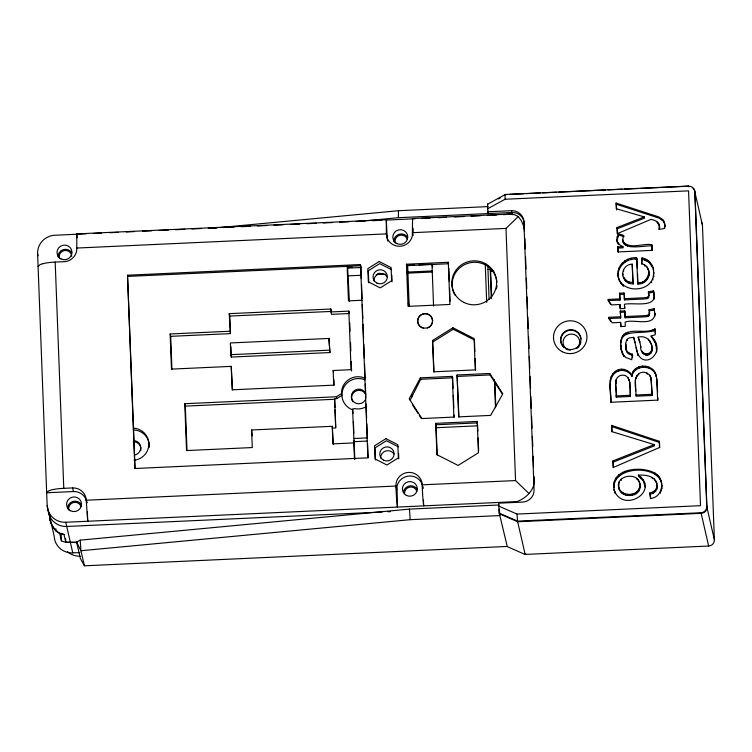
<?xml version="1.0" encoding="UTF-8"?>
<svg xmlns="http://www.w3.org/2000/svg" width="752" height="752" viewBox="0 0 752 752"><rect width="100%" height="100%" fill="white"/><g stroke="black" fill="none" stroke-linecap="round" stroke-linejoin="round"><path stroke-width="1.13" d="M615.653 382.477L616.273 397.131L630.477 396.483C630.195 389.649 632.131 372.56 620.25 375.511C611.912 379.13 617.74 390.551 616.273 397.131M366.863 220.665L398.381 217.695L398.466 210.71L488.095 206.612M487.672 204.807L487.55 204.046L488.001 213.587L488.039 211.265M651.364 379.882C651.185 374.477 645.536 370.839 640.535 372.719C631.812 376.771 636.455 389.028 636.023 396.229L652.181 395.486L651.091 378.679L652.181 395.486M636.032 347.349C640.131 374.289 669.177 352.453 651.053 336.078L655.208 334.762L654.983 328.85C645.291 334.687 630.637 327.017 622.553 335.787C619.394 342.32 620.438 350.554 624.057 356.692L621.18 349.182M656.082 344.933L656.684 351.945L656.411 350.742M621.453 350.385C615.418 325.663 642.058 335.881 655.255 330.053L654.983 328.85M650.668 498.548L650.085 494.214C654.419 493.632 658.32 489.533 656.966 485.04C657.295 489.261 653.723 492.363 649.813 493.011L650.536 498.426C662.202 497.551 665.351 481.365 656.966 474.484C642.951 464.116 605.661 468.468 615.277 493.303L614.074 489.42L614.356 490.624M661.44 482.493L661.892 488.734L661.619 487.531M631.689 375.154C634.115 362.238 654.832 363.677 656.233 376.367C653.732 364.532 634.237 364.071 631.962 376.357C630.458 370.792 623.634 367.878 618.323 369.768C605.351 374.834 611.423 392.112 610.69 402.282L657.69 400.13L656.675 378.51M631.962 376.357C629.01 370.435 620.926 368.621 615.615 372.466C606.535 379.497 611.808 392.826 610.915 402.329M653.441 275.542L653.591 272.055L653.714 276.745L653.441 275.542C651.505 290.197 629.621 293.111 621.03 282.799C612.278 271.726 623.342 255.84 636.709 257.974L637.329 268.229M619.441 280.214L619.723 281.417C613.923 270.006 624.997 257.522 636.991 259.177M619.733 298.892L607.842 299.437L611.517 304.898L619.949 304.513L620.109 308.658L624.592 308.452L624.442 304.306C633.344 301.966 659.645 309.429 653.469 290.827L648.403 291.879L648.656 297.501L647.575 298.535L644.408 298.976L624.498 299.888L624.01 292.998L619.516 293.195L620.015 300.095L608.114 300.631L610.568 304.278M653.469 290.827L654.278 299.023L654.005 297.82M655.011 315.99L654.155 308.705L649.089 309.758L649.333 315.389L648.252 316.413L645.084 316.855L625.175 317.767L624.686 310.877L620.203 311.084L620.691 317.974L608.8 318.519L610.633 321.254M648.327 269.376C651.58 276.539 645.413 284.2 637.931 284.068L637.658 282.865C648.929 283.946 653.638 266.255 641.522 263.764L642.039 257.889C648.215 258.942 652.99 264.281 653.582 270.494L653.309 269.291L653.873 273.258M619.357 489.035C623.831 497.805 640.337 495.427 639.83 484.72C642.49 497.504 620.268 499.591 618.708 487.352L619.639 490.238M644.981 485.867L645.254 487.07L643.298 480.782L638.655 476.354L638.373 475.151C659.871 490.53 625.156 512.685 614.995 492.099M623.84 278.484C620.447 272.139 624.95 264.187 632.197 264.131L633.175 283.965C629.086 283.927 624.386 281.615 623.568 277.281L627.159 281.267L632.902 282.761L633.175 283.965M618.981 488.556C614.196 475.508 638.269 470.996 639.858 484.053L639.585 482.85L640.112 485.924M423.442 500.061L423.658 505.87L422.878 498.209A17.7 0.667 87.4 0 1 422.173 484.833L421.609 481.383A13.169 12.887 -12.9 0 0 396.219 482.549L395.919 486.036A17.7 0.667 87.4 0 0 396.624 499.403L397.404 507.074L397.037 486.14A13.169 12.887 -12.9 0 1 422.436 484.984M641.888 263.99L642.039 257.889M632.385 357.585L632.611 355.367L629.499 354.342L627.459 352.782C625.166 348.721 624.715 343.26 627.243 339.218L629.161 337.93L633.654 337.347L638.232 355.649L637.959 354.446M626.294 350.404L626.068 344.125M640.713 346.287C639.482 353.487 648.844 359.371 651.918 351.118C653.648 342.893 646.955 334.687 638.175 337.14L639.783 342.141L638.175 337.14M651.918 351.118L651.429 343.927M626.021 349.201L627.177 351.579L629.217 353.139L632.338 354.164L631.774 359.729L625.833 357.51L623.784 355.489M661.722 483.696C657.868 464.238 613.275 465.911 613.97 487.653L613.688 486.45M652.238 250.454L652.059 245.923C645.122 245.02 617.242 252.728 623.784 235.451L618.351 233.75L616.715 239.653L618.285 244.428M659.316 229.529C661.064 223.823 656.101 219.932 650.894 219.415L617.26 233.646L617.025 227.546L644.276 216.924L644.549 218.127L617.298 228.749L617.495 233.834M618.351 233.75L618.633 234.953L616.988 240.856L616.715 239.653M615.935 383.68L616.048 379.685M688.541 186.082L505.062 194.486L505.071 199.252L487.484 208.859M387.797 241.091A13.151 12.869 -12.9 0 1 387.177 237.792L386.312 219.725L76.751 233.891L76.807 248.198A13.169 12.887 -12.9 0 1 64.155 261.687L55.187 262.072A17.728 3.6 -2.2 0 0 42.714 263.726M386.312 219.725L386.359 234.182A13.151 12.869 -12.9 0 0 412.312 236.034L412.566 218.522L510.439 214.038L514.631 214.724L518.288 216.557L521.427 220.862L523.571 225.891L524.586 231.343M644.276 216.924L616.311 208.727L616.095 203.068L659.053 216.999L663.367 220.261L664.871 224.857L664.307 228.533L658.912 229.407L659.307 226.145L659.579 227.348M664.862 227.894L664.448 222.357M648.656 297.501L648.722 294.352M649.333 315.389L649.408 312.23L649.681 313.434M525.704 553.547L525.272 554.534L506.895 546.46L84.393 565.805L80.943 550.737L80.201 540.143L409.445 509.095L499.084 504.987M38.089 266.528L40.053 264.61L42.714 263.726M642.33 352.368L642.048 351.165C643.947 355.442 650.734 354.427 651.636 349.915M420.377 377.842L409.191 398.748L421.919 418.544L453.888 417.087L452.337 376.376L420.377 377.842L420.697 379.281L410.16 400.186M507.196 546.272L499.262 513.174L498.661 503.182L522.555 502.092A11.976 11.712 -12.9 0 0 534.061 489.825L523.89 221.859A11.976 11.712 -12.9 0 0 511.492 210.692L487.587 211.782M86.33 233.806L54.858 235.244A17.954 17.569 -12.9 0 0 37.6 253.64L47.16 505.504A17.954 17.569 -12.9 0 0 65.753 522.255L516.897 501.603C527.086 498.031 536.825 487.813 533.882 476.176M413.215 235.385L412.613 232.678L505.983 228.401L518.288 216.557M624.226 298.685L644.135 297.773L647.293 297.331L648.384 296.297M624.903 316.564L644.812 315.652L647.98 315.21L649.061 314.186M432.569 340.459L452.892 327.797L474.098 338.56L475.292 369.899L433.763 371.798L432.569 340.459L434.045 372.08M432.898 341.906L453.221 329.235L474.427 339.998L474.869 351.607M333.305 444.498L332.271 426.299L251.61 429.984L252.277 447.562L186.543 450.57L184.766 403.711L336.332 396.774L341.511 393.606A16.459 16.112 -12.9 0 1 364.664 378.068M332.685 428.104L335.674 427.963L334.565 398.673L336.736 398.579L341.925 395.411L341.511 393.606M84.393 565.805L80.351 558.398L76.629 542.126L80.201 540.143M487.531 204.206L505.128 194.599L507.459 194.486M498.426 198.932L500.381 197.87M654.202 444.611L611.799 431.601L611.564 425.378L659.25 441.264L659.485 447.515L613.162 467.518L612.918 460.92L654.202 444.611L654.484 445.814L613.19 462.123L613.397 467.622M354.85 459.369L352.575 409.229L354.277 408.599A16.459 16.112 -12.9 0 0 366.685 406.418M649.004 295.555L648.685 293.083L653.751 292.03M510.439 214.038L503.661 214.705M212.478 228.251L217.149 227.809M220.665 227.48L398.466 210.71M358.685 221.436L364.523 220.881M499.375 509.226L499.826 515.581L410.197 519.679L80.943 550.737L76.629 542.126M638.373 475.151C645.141 474.747 655.133 475.772 656.844 483.809L655.575 480.519M509.8 194.383L523.824 193.743M526.165 193.631L540.19 192.991M542.521 192.888L556.546 192.239M558.886 192.136L572.911 191.497M575.252 191.384L605.633 189.993M607.973 189.889L621.998 189.25M624.339 189.137L638.363 188.498M640.695 188.395L688.616 186.195A5.988 5.856 -12.9 0 1 694.81 191.779L702.443 225.074L714.4 539.898A5.988 5.856 -12.9 0 1 708.647 546.027L525.159 554.431L517.526 521.136L517.028 514.077L498.764 506.115M505.071 199.252L688.559 190.848L700.516 505.682L517.028 514.077M398.381 217.695L511.915 212.496A11.976 11.712 -12.9 0 1 524.304 223.664L524.445 227.151M93.361 233.487L101.567 233.111M109.783 232.735L117.989 232.359M126.195 231.983L134.401 231.607M142.607 231.231L151.989 230.798M159.029 230.479L168.41 230.046M175.442 229.727L184.823 229.294M191.863 228.975L201.245 228.542M208.276 228.223L216.482 227.847M224.688 227.471L234.069 227.048M241.11 226.719L250.491 226.296M257.522 225.967L266.904 225.544M273.944 225.215L283.325 224.792M290.357 224.472L299.738 224.04M306.769 223.72L316.15 223.288M323.191 222.968L332.572 222.536M339.603 222.216L348.984 221.784M356.025 221.464L365.406 221.032M372.437 220.712L381.819 220.28M386.509 220.063L415.095 218.757M422.079 218.437L430.238 218.061M438.397 217.695L446.556 217.319M454.716 216.943L464.04 216.52M471.034 216.2L480.359 215.768M487.343 215.448L496.668 215.025M76.779 248.047L386.321 233.881L387.167 237.491M652.059 245.923L651.787 244.72C643.223 242.934 629.368 250.059 623.041 241.411L623.314 242.614M617.759 246.844L622.919 246.609L623.201 247.812L618.031 248.047L617.759 246.844L617.956 251.939L652.003 250.378L651.787 244.72M127.511 275.213L360.556 264.544L367.888 457.836L134.852 468.505L127.511 275.213L135.087 468.534M127.793 276.416L360.828 265.747L361.317 278.635M406.484 264.206L448.305 262.288L448.634 263.736L406.813 265.644L406.484 264.206L408.082 306.374L449.903 304.466L448.305 262.288M347.499 267.533L352.19 267.317M347.556 268.116L361.627 267.477M407.34 265.381L414.371 265.061M419.061 264.845L430.783 264.309M377.692 273.446L380.023 273.343M406.804 272.111L432.428 270.946M348.054 275.871L360.941 275.279M376.179 274.583L385.55 274.151M406.653 273.183L432.438 272.008M487.954 269.46L490.229 269.357L490.642 271.162L491.62 296.88M490.389 271.331L493.895 271.171M362.116 300.245L348.458 300.875L347.123 265.729M619.516 293.195L619.798 294.399L624.282 294.201L624.498 299.888M229.896 331.237L170.149 333.973L170.695 336.341L230.441 333.615L229.228 313.659L330.814 309.016L331.181 310.614M229.228 313.659L229.783 316.066L331.369 311.422M330.814 309.016L330.927 311.939L348.853 311.121L349.219 312.729M349.398 313.528L331.472 314.345L330.927 311.939M620.203 311.084L620.475 312.287L624.959 312.08L625.175 317.767M620.419 316.771L608.518 317.316L612.194 322.777L620.626 322.392L621.02 326.706M328.934 338.438L230.347 342.95L230.789 354.662L231.343 357.068L329.931 352.556L328.934 338.438L329.931 352.556M230.789 354.662L329.385 350.15M232.584 389.865L231.231 366.374L171.484 369.11L170.149 333.973M231.231 366.374L232.124 389.809L333.7 385.156L333.145 370.51L351.071 369.693L348.853 311.121M457.075 374.985L489.74 373.49L502.825 393.869L490.633 415.405L458.664 416.862L457.075 374.985L458.955 417.144M457.404 376.423L490.06 374.928L502.533 394.339M420.697 379.281L452.666 377.814L453.071 388.286M184.766 403.711L185.321 406.118L334.696 399.274L335.016 407.481M616.001 395.928L630.204 395.279L630.477 396.483M635.75 395.026L651.909 394.283M477.247 421.449L478.441 452.779L458.118 465.441L436.912 454.678L435.718 423.348L477.247 421.449L477.887 431.009M435.718 423.348L436.047 424.777L477.576 422.878M435.596 427.747L477.717 425.811M353.684 438.519L367.343 437.89M354.408 441.65L366.92 441.076M354.098 440.324L354.267 444.714L353.854 442.909L332.939 443.868L332.271 426.299M86.959 502.703A13.169 12.887 -12.9 0 0 73.414 491.545L46.68 492.767L48.645 490.849L51.305 489.975A17.728 3.591 -2.2 0 1 63.779 488.33L72.587 487.935A13.169 12.887 -12.9 0 1 86.226 500.212L86.847 502.919M422.173 484.833L515.552 480.566L528.806 493.359M382.101 512.027L66.721 526.466A17.954 17.569 -12.9 0 1 48.128 509.715M387.957 511.755L390.307 511.651M694.81 191.779L706.767 506.604A5.988 5.856 -12.9 0 1 701.014 512.742L517.526 521.136L499.262 513.174M50.732 522.17C52.913 528.101 57.575 533.356 64.014 534.616L65.734 542.136L77.437 542.201M79.806 552.579L72.775 552.899A17.954 17.569 -12.9 0 1 54.182 536.148L50.083 518.25C50.581 524.539 54.163 530.639 59.765 533.666L61.42 540.876L65.809 542.436L77.494 542.502M642.321 259.092L648.967 262.194L652.952 268.003L652.67 266.8M618.633 234.953L624.057 236.654M616.095 203.068L616.377 204.271L659.325 218.202L663.64 221.464L664.721 223.56M611.564 425.378L611.837 426.581L659.523 442.467L659.72 447.684M62.143 533.704L64.164 534.512M391.595 269.686L379.704 263.623L368.311 270.748L368.771 282.827M398.325 446.801L386.434 440.747L375.041 447.872L375.492 459.951M622.919 246.609L619.845 244.87L617.072 241.533L617.354 242.736M659.081 224.463L659.354 225.666L656.684 221.389M620.25 282.282L623.464 286.239L623.192 285.036M655.847 481.722L654.08 478.798M649.305 341.032L651.702 345.13M656.355 346.136L655.406 343.156L651.053 336.078M412.669 405.074L418.056 413.459M419.249 415.33L421.045 418.121M505.062 194.486L505.259 195.2M648.6 270.579L646.983 267.007M76.751 233.891L77.08 237.717M635.167 342.649L633.654 337.347M422.38 485.736L423 488.443L422.624 486.14M396.746 489.646L395.919 486.036L86.226 500.212L87.711 521.249L87.364 511.952M688.616 186.195L688.757 186.797M664.871 224.857L665.153 226.061M663.367 220.261L663.64 221.464M661.591 218.503L661.863 219.706M658.545 223.156L658.827 224.359M651.683 264.582L651.965 265.785M706.767 506.604L714.4 539.898M650.348 262.636L650.621 263.839M648.694 260.991L648.967 262.194M652.698 278.672L652.971 279.876M646.758 259.647L647.03 260.85M651.364 281.455L651.636 282.658M654.146 295.075L654.428 296.279M648.854 272.243L649.126 273.446M648.741 274.254L649.014 275.458M644.539 258.613L644.812 259.816M648.252 276.116L648.525 277.319M644.746 265.136L645.019 266.34M647.378 277.817L647.66 279.02M701.014 512.742L708.647 546.027M654.155 308.705L654.428 309.909L649.361 310.961L649.089 309.758M655.105 314.167L654.832 312.964C655.321 327.759 632.404 318.416 625.119 322.194L625.279 326.34L620.785 326.547L620.626 322.392M646.137 279.359L646.41 280.562M648.403 291.879L648.685 293.083M644.52 280.675L644.802 281.878M647.293 297.331L647.575 298.535M642.575 281.699L642.857 282.902M653.018 329.837L653.291 331.04M655.124 341.953L655.406 343.156M656.487 348.148L656.759 349.351M635.177 258.011L635.449 259.214M647.98 315.21L648.252 316.413M653.488 339.058L653.77 340.261M640.29 282.432L640.563 283.636M650.95 330.466L651.223 331.67M630.439 245.462L630.721 246.665M651.909 347.001L652.191 348.204M650.236 341.248L650.508 342.451M631.201 258.462L631.483 259.666M627.196 244.898L627.469 246.101M648.421 339.124L648.694 340.327M650.565 352.086L650.837 353.29M654.87 372.428L655.152 373.631M625.363 244.146L625.636 245.349M653.441 370.228L653.714 371.432M623.953 242.943L624.226 244.146M627.732 259.412L628.005 260.615M648.882 353.449L649.155 354.653M622.694 239.662L622.966 240.866M651.505 368.461L651.777 369.664M646.786 353.966L647.058 355.17M624.743 260.878L625.015 262.081M617.025 227.546L617.298 228.749M648.929 367.051L649.211 368.254M628.86 282.075L629.133 283.278M645.338 353.844L645.611 355.047M650.508 376.771L650.781 377.974L649.681 375.21M644.013 353.308L644.285 354.512M617.072 236.748L617.345 237.952M627.159 281.267L627.431 282.47M642.885 352.406L643.167 353.609M622.252 262.852L622.534 264.055M645.94 366.158L646.212 367.361M623.446 269.78L623.728 270.983M625.673 280.148L625.946 281.351M646.974 373.011L647.246 374.214M624.451 278.804L624.733 280.007M622.759 273.719L623.041 274.922M620.306 265.221L620.579 266.424M642.744 365.961L643.016 367.164M659.25 441.264L659.523 442.467M618.952 267.862L619.225 269.066M624.01 292.998L624.282 294.201M618.191 270.795L618.464 271.998M621.03 282.799L621.302 284.002M618.022 274.001L618.294 275.204M618.445 277.281L618.717 278.484M638.927 366.694L639.209 367.897M624.686 310.877L624.959 312.08M638.467 373.81L638.739 375.013M627.779 332.177L628.052 333.38M632.338 354.164L632.611 355.367M635.713 368.536L635.985 369.74M636.869 375.455L637.151 376.658M660.829 480.208L661.111 481.412M661.713 484.946L661.986 486.149M659.88 478.112L660.153 479.315M619.949 304.513L620.344 308.828M627.243 339.218L627.516 340.421M635.872 377.598L636.154 378.801M658.583 476.195L658.865 477.398M625.636 332.967L625.908 334.17M661.13 489.89L661.412 491.094M629.217 353.139L629.499 354.342M656.966 474.484L657.239 475.687M633.24 371.385L633.513 372.588M635.393 380.474L635.825 390.899M660.256 492.015L660.529 493.218M623.916 334.114L624.188 335.317M655.03 473.027L655.312 474.23M627.177 351.579L627.459 352.782M625.532 345.751L625.805 346.954M622.553 335.787L622.835 336.99M656.628 487.832L656.9 489.035M629.687 372.419L629.969 373.622M621.481 338.156L621.763 339.359M655.387 490.116L655.659 491.319M652.191 477.445L652.473 478.648M620.832 341.267L621.105 342.47M627.206 370.51L627.488 371.714M629.057 379.525L629.339 380.728L628.042 377.532M629.838 383.041L629.556 381.837L630.204 395.279M620.72 345.149L621.002 346.352M622.214 352.669L622.487 353.872M653.15 491.855L653.422 493.058M624.414 369.439L624.686 370.642M621.472 369.166L621.754 370.369M649.813 493.011L650.085 494.214M644.426 482.587L644.699 483.79M618.323 369.768L618.595 370.971M643.026 479.579L643.298 480.782M640.948 477.041L641.221 478.244M615.343 371.262L615.615 372.466M638.993 481.167L639.266 482.37M638.063 479.682L638.335 480.885M639.726 486.6L639.999 487.804M639.266 488.339L639.538 489.543M612.842 373.528L613.115 374.731M636.784 478.385L637.057 479.588M638.448 489.937L638.721 491.141M611.132 376.461L611.414 377.664M637.273 491.394L637.555 492.598M610.21 380.221L610.483 381.424M635.816 492.626L636.089 493.829M634.124 493.538L634.397 494.741M632.216 494.12L632.488 495.324M625.175 471.175L625.457 472.378M630.082 494.393L630.355 495.596M622.665 472.143L622.947 473.346M627.694 494.327L627.967 495.53M625.523 493.895L625.796 495.098M621.124 479.165L621.396 480.368M623.568 493.115L623.84 494.318M618.717 474.709L618.99 475.913M621.829 491.968L622.111 493.171M619.046 482.126L618.717 486.741L618.445 485.538M620.4 490.567L620.682 491.77M612.918 460.92L613.19 462.123M615.85 478.122L616.123 479.325M614.149 482.117L614.422 483.32M523.89 221.859L524.304 223.664M512.422 214.705L511.492 210.692M489.74 373.49L490.06 374.928M452.892 327.797L453.221 329.235M432.184 264.751L432.682 266.922M452.337 376.376L452.666 377.814M352.575 409.229L353.073 413.374M333.145 370.51L333.512 372.118M336.332 396.774L336.736 398.579M334.565 398.673L334.696 399.274M251.61 429.984L252.296 435.906M37.6 253.64L38.079 255.746M72.587 487.935L73.414 491.545M65.753 522.255L70.397 542.521M70.472 542.822L72.775 552.899M47.16 505.504L49.952 517.649M639.51 340.938L640.986 347.49M655.951 375.163L656.947 379.713L657.605 391.961M656.562 482.605L657.239 486.243M409.445 509.095L410.197 519.679M694.961 192.38L706.908 507.205A5.988 5.856 -12.9 0 1 701.165 513.343L517.667 521.738L499.403 513.776L499.243 509.377M655.255 330.053L655.368 333.004M657.831 397.817L657.915 400.158M637.546 273.878L637.931 284.068M636.709 257.974L637.658 282.865M632.197 264.131L632.902 282.761M624.752 306.553L624.827 308.621M616.377 204.271L616.584 209.93M618.031 248.047L618.191 252.117M619.798 294.399L620.015 300.095M620.475 312.287L620.691 317.974M611.837 426.581L612.034 431.77M524.849 238.375L525.253 248.921M525.563 257.118L526.015 268.831M526.362 278.202L526.767 288.749M527.077 296.946L527.519 308.658M527.838 316.865L528.28 328.577M528.59 336.774L529.032 348.496M529.342 356.692L529.793 368.405M530.104 376.611L530.545 388.323M530.856 396.52L531.307 408.233M531.617 416.439L532.059 428.151M532.369 436.348L532.773 446.895M533.13 456.267L533.525 466.804M505.983 228.401L515.552 480.566M494.863 382.213L495.794 406.757M487.926 211.397L488.001 213.587M490.229 269.357L491.338 298.676M494.412 379.572L495.483 407.716M487.832 266.067L489.101 299.456M485.247 264.018L486.704 302.398M475.132 358.572L475.574 370.181M478.15 437.965L478.629 450.739M448.812 268.417L449.301 281.304M449.574 288.336L450.063 301.223M453.334 395.261L453.813 408.054M454.086 415.029L454.17 417.36M431.977 264.121L433.566 305.998M436.047 424.777L437.194 454.96M413.111 228.157L413.243 231.644M407.659 265.644L409.21 306.412L408.383 302.802L408.515 306.29M411.861 394.518L411.955 396.84M391.811 275.176L392.055 281.765M398.579 453.39L398.786 458.889M361.543 284.491L362.069 298.553M362.295 304.41L362.831 318.463M363.047 324.319L363.583 338.381M363.808 344.237L364.344 358.29M364.56 364.147L365.096 378.209M365.322 384.065L365.857 398.118M366.074 403.984L366.609 418.037M366.835 423.893L367.371 437.955M367.587 443.812L368.123 457.865M349.398 301.289L347.49 265.494M349.755 322.899L350.065 331.096M350.517 342.818L350.827 351.015M351.222 361.562L351.579 370.933M353.393 421.581L353.835 433.293M353.854 442.909L354.465 458.983M333.954 379.675L334.17 385.315M335.101 409.821L335.768 427.39M229.783 316.066L230.441 333.615M230.939 346.531L231.343 357.068M185.321 406.118L187.013 450.636M170.695 336.341L171.935 369.147M55.187 262.072L63.779 488.33M65.612 538.789L65.734 542.136M61.128 533.29L61.42 540.876M55.855 528.722L55.949 531.044M49.876 514.998L50.093 520.835L49.547 515.524M693.043 188.32A5.988 5.856 -12.9 0 1 694.951 192.38M580.826 342.329A10.18 9.955 -12.9 0 1 579.905 344.773M579.454 345.525A10.18 9.955 -12.9 0 1 578.363 346.916M577.733 347.527A10.18 9.955 -12.9 0 1 576.323 348.59M570.411 350.159A10.18 9.955 -12.9 0 1 566.162 349.06M564 347.565A10.18 9.955 -12.9 0 1 566.284 331.369A10.18 9.955 -12.9 0 1 581.005 338.87M567.478 349.539A8.375 8.197 -12.9 0 1 564.357 337.855A8.375 8.197 -12.9 0 1 576.53 335.721A8.375 8.197 -12.9 0 1 577.527 347.772M80.267 556.207A17.954 17.569 -12.9 0 1 67.398 551.639M701.531 222.178A5.988 5.856 -12.9 0 1 702.443 225.074M57.989 256.958A7.482 7.323 -12.9 0 1 71.778 252.663M67.548 508.822A7.482 7.323 -12.9 0 1 81.348 504.526M403.542 491.545A7.482 7.323 -12.9 0 1 417.163 489.148M423.479 328.257A7.482 7.323 -13 0 1 418.864 317.175A7.482 7.323 -13 0 1 431.103 316.611A7.482 7.323 -13 0 1 427.352 328.079M393.794 241.589A7.482 7.323 -12.9 0 1 407.593 237.294M380.625 458.043A7.182 7.031 -12.9 0 1 393.879 453.917M373.904 280.919A7.182 7.031 -12.9 0 1 387.148 276.792M496.931 285.525A22.447 21.968 -12.9 0 1 496.414 288.947M454.969 295.151A22.447 21.968 -12.9 0 1 467.951 263.303A22.447 21.968 -12.9 0 1 496.893 282.085M395.261 243.112A6.289 6.148 -12.9 0 1 399.415 235.385A6.289 6.148 -12.9 0 1 407.264 239.38M404.557 493.397A6.289 6.148 -12.9 0 1 416.834 491.244M69.015 510.345A6.289 6.148 -12.9 0 1 73.17 502.618A6.289 6.148 -12.9 0 1 81.019 506.613M59.455 258.491A6.289 6.148 -12.9 0 1 64.399 250.557A6.289 6.148 -12.9 0 1 71.731 256.329M133.264 441.734A7.482 7.323 -12.9 0 1 140.821 450.617M352.716 401.615A7.482 7.323 -12.9 0 1 355.066 391.491A7.482 7.323 -12.9 0 1 365.369 393.71M134.928 440.691A7.482 7.323 -12.9 0 1 135.463 454.838M133.969 428.179A16.459 16.112 -12.9 0 1 134.119 460.271M133.311 429.928A16.459 16.112 -12.9 0 1 149.216 447.402M365.378 399.82A7.482 7.323 -12.9 0 1 353.684 401.878A7.482 7.323 -12.9 0 1 354.794 390.288A7.482 7.323 -12.9 0 1 365.904 394.236M352.632 409.821A16.459 16.112 -12.9 0 1 343.138 388.69A16.459 16.112 -12.9 0 1 365.077 379.873M379.224 261.517L367.831 268.643L368.33 281.821L380.221 287.875L391.613 280.759L391.115 267.58L379.224 261.517M385.945 438.642L374.552 445.767L375.06 458.946L386.951 464.999L398.344 457.874L397.846 444.695L385.945 438.642M562.402 351.776A16.76 16.403 -12.9 0 0 586.955 336.426A16.76 16.403 -12.9 0 0 561.321 323.369A16.76 16.403 -12.9 0 0 562.402 351.776M566.03 348.458A10.18 9.955 -12.9 0 0 580.939 339.133A10.18 9.955 -12.9 0 0 565.372 331.209A10.18 9.955 -12.9 0 0 566.03 348.458M70.556 510.777A7.482 7.323 -12.9 0 0 81.526 503.925A7.482 7.323 -12.9 0 0 70.077 498.097A7.482 7.323 -12.9 0 0 70.556 510.777M60.997 258.923A7.482 7.323 -12.9 0 0 71.957 252.07A7.482 7.323 -12.9 0 0 60.517 246.242A7.482 7.323 -12.9 0 0 60.997 258.923M406.371 495.408A7.482 7.323 -12.9 0 0 417.332 488.556A7.482 7.323 -12.9 0 0 405.892 482.728A7.482 7.323 -12.9 0 0 406.371 495.408M396.812 243.554A7.482 7.323 -12.9 0 0 407.772 236.692A7.482 7.323 -12.9 0 0 396.323 230.864A7.482 7.323 -12.9 0 0 396.812 243.554M421.599 327.364A7.482 7.323 -13 0 0 432.56 320.512A7.482 7.323 -13 0 0 421.12 314.684A7.482 7.323 -13 0 0 421.599 327.364M463.74 302.351A22.447 21.968 -12.9 0 0 496.63 281.793A22.447 21.968 -12.9 0 0 462.301 264.309A22.447 21.968 -12.9 0 0 463.74 302.351M383.576 460.177A7.182 7.031 -12.9 0 0 394.104 453.597A7.182 7.031 -12.9 0 0 383.116 448.004A7.182 7.031 -12.9 0 0 383.576 460.177M376.855 283.053A7.182 7.031 -12.9 0 0 387.374 276.473A7.182 7.031 -12.9 0 0 376.385 270.88A7.182 7.031 -12.9 0 0 376.855 283.053"/></g></svg>
